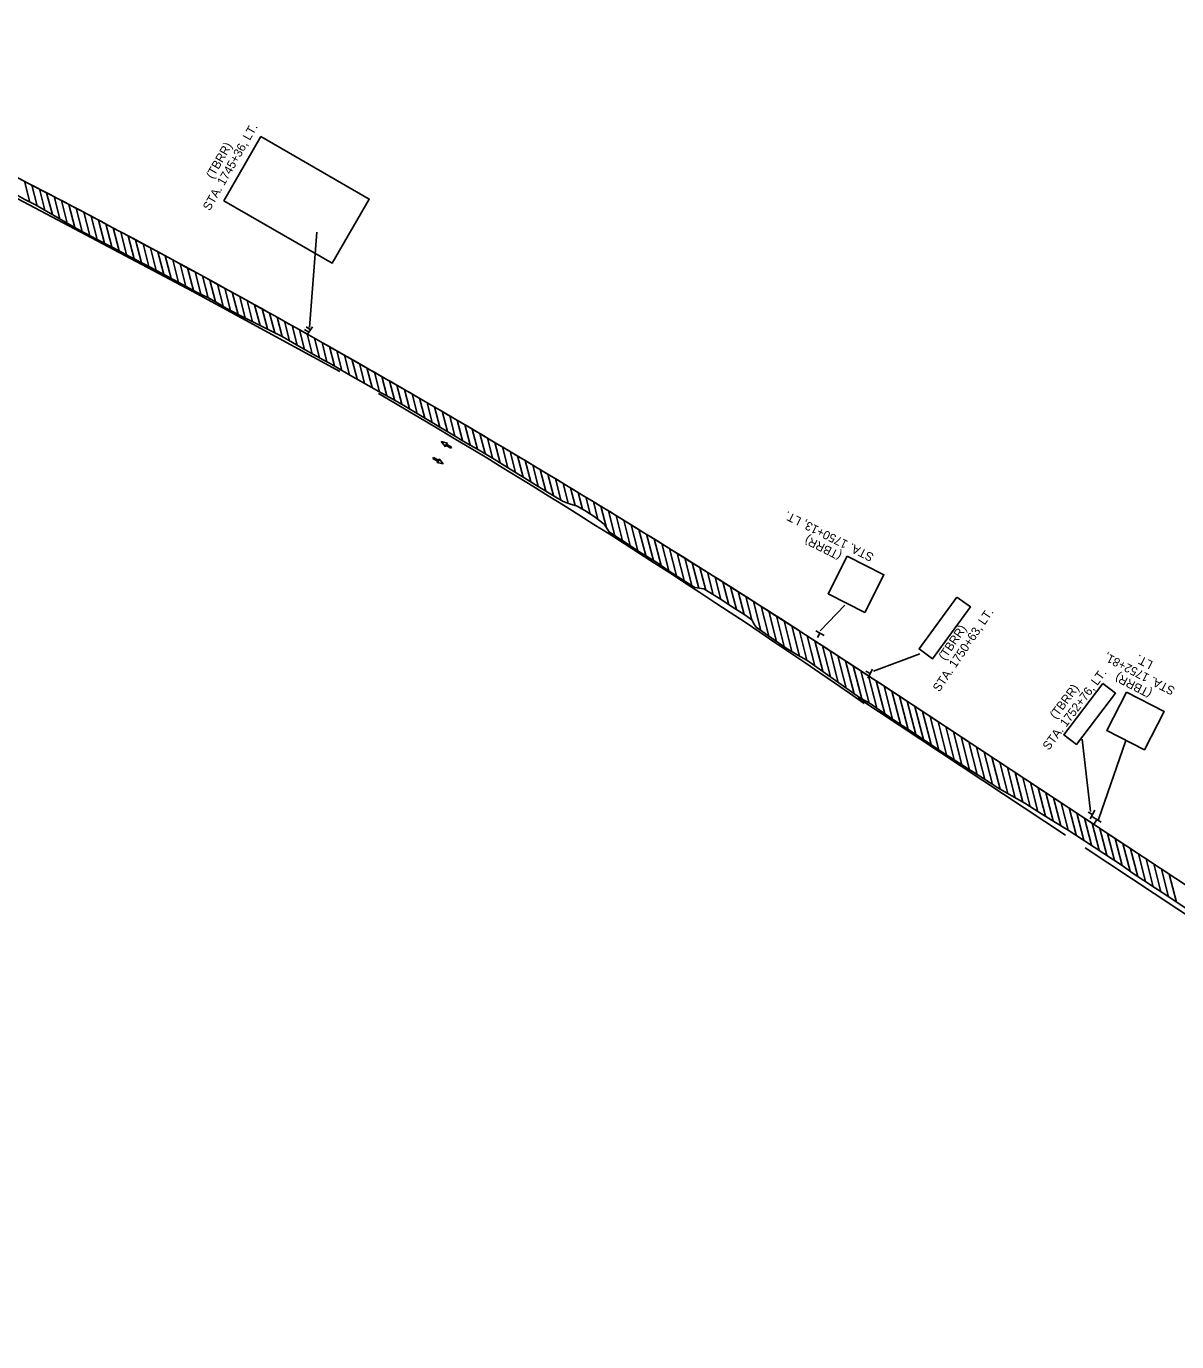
# Model space of a CAD drawing. Extents: x 126146 to 386643, y 319437 to 606724.
# Drawn here: x 146575 to 147504, y 331609 to 332672 of the extents above; entities that cross this region are included whole.
import ezdxf

# ---------------------------------------------------------------- set-up
doc = ezdxf.new("R2010")
doc.units = 0
for name, color, linetype in [('GE_P_Alignment', 7, 'Continuous'), ('MT_P_Dotted_Line', 7, 'Continuous'), ('PM_X_Edge_Line', 7, 'Continuous'), ('SN_P_Signs', 7, 'Continuous'), ('SN_P_Text', 7, 'Continuous'), ('TR_Turning_Path1', 7, 'Continuous')]:
    doc.layers.add(name, color=color, linetype=linetype)

msp = doc.modelspace()

# ---------------------------------------------------------------- linework, layer by layer
at = {"layer": 'GE_P_Alignment'}
msp.add_line((147246.4, 332129.4), (147414.2, 332018.5), dxfattribs=at)
for points in [[(146828.4, 332393), (146788.7, 332414.4), (146709.6, 332457.5), (146577.5, 332527.7), (146471.2, 332583.6), (146382, 332629), (146292.9, 332671.8)], [(148032.2, 331609.3), (147913.6, 331688), (147708.4, 331823.8), (147429.9, 332008.2)]]:
    msp.add_lwpolyline(points, dxfattribs=at)
msp.add_arc((143852.9, 327233.2), 5956.5, 55.20903, 59.68521, dxfattribs=at)
at = {"layer": 'MT_P_Dotted_Line'}
msp.add_lwpolyline([(148032.9, 331624.7), (147639.4, 331893.5), (147596.5, 331921.9), (147264.2, 332141.2)], dxfattribs=at)
msp.add_arc((143038.4, 325736.1), 7673.4, 56.58498, 62.80024, dxfattribs=at)
at = {"layer": 'PM_X_Edge_Line'}
for p, q in [((146573.7, 332546.6), (146578.1, 332529.8)), ((146579.7, 332543.5), (146584, 332526.7)), ((146585.7, 332540.4), (146590.1, 332523.2)), ((146591.6, 332537.3), (146596.2, 332519.7)), ((146597.6, 332534.2), (146602.3, 332516.2)), ((146603.6, 332531.1), (146608.3, 332512.7)), ((146609.6, 332527.9), (146614.4, 332509.2)), ((146615.5, 332524.8), (146620.4, 332505.9)), ((146621.5, 332521.6), (146626.4, 332502.8)), ((146627.5, 332518.5), (146632.3, 332499.7)), ((146633.5, 332515.3), (146638.3, 332496.6)), ((146608.7, 332512.5), (146617.6, 332507.3)), ((146617.6, 332507.3), (146631.9, 332499.9)), ((146639.4, 332512.1), (146644.2, 332493.6)), ((146645.4, 332508.9), (146650.2, 332490.3)), ((146651.4, 332505.8), (146656.2, 332487.1)), ((146631.9, 332499.9), (146645, 332493.2)), ((146657.4, 332502.6), (146662.2, 332483.9)), ((146663.4, 332499.3), (146668.2, 332480.8)), ((146669.4, 332496.1), (146674.1, 332477.7)), ((146645, 332493.2), (146658.9, 332485.6)), ((146658.9, 332485.6), (146669.5, 332480.2)), ((146675.4, 332492.9), (146680.1, 332474.6)), ((146681.4, 332489.7), (146686.1, 332471.3)), ((146687.4, 332486.4), (146692.1, 332468.1)), ((146693.4, 332483.2), (146698.1, 332464.8)), ((146669.5, 332480.2), (146680.4, 332474.5)), ((146680.4, 332474.5), (146690.7, 332468.8)), ((146699.4, 332479.9), (146704.1, 332461.6)), ((146705.4, 332476.7), (146710.1, 332458.4)), ((146711.4, 332473.4), (146716.1, 332455.4)), ((146690.7, 332468.8), (146701.2, 332463.2)), ((146701.2, 332463.2), (146712.5, 332457.1)), ((146717.4, 332470.1), (146722, 332452.4)), ((146723.4, 332466.8), (146728, 332449.2)), ((146729.4, 332463.5), (146734.1, 332445.6)), ((146712.5, 332457.1), (146721.6, 332452.6)), ((146721.6, 332452.6), (146728.4, 332449)), ((146735.5, 332460.2), (146740.1, 332442.2)), ((146741.5, 332456.9), (146746.1, 332439.1)), ((146747.5, 332453.6), (146752, 332436.1)), ((146728.4, 332449), (146736.6, 332444.1)), ((146736.6, 332444.1), (146747.8, 332438.2)), ((146753.5, 332450.3), (146757.9, 332433.2)), ((146759.5, 332446.9), (146763.9, 332430.2)), ((146765.6, 332443.6), (146769.8, 332427.3)), ((146747.8, 332438.2), (146758.5, 332432.9)), ((146758.5, 332432.9), (146768.3, 332428)), ((146771.6, 332440.2), (146775.7, 332424.2)), ((146777.6, 332436.9), (146781.7, 332421.1)), ((146783.7, 332433.5), (146787.7, 332417.7)), ((146789.7, 332430.1), (146793.8, 332414.3)), ((146768.3, 332428), (146781.7, 332421.1)), ((146795.7, 332426.7), (146799.9, 332410.8)), ((146801.8, 332423.3), (146805.9, 332407.3)), ((146807.8, 332419.9), (146811.9, 332403.9)), ((146813.9, 332416.5), (146817.9, 332400.7)), ((146819.9, 332413.1), (146824, 332397.4)), ((146826, 332409.7), (146830, 332393.8)), ((146820.4, 332399.4), (146835, 332390.9)), ((146821.8, 332398.7), (146821.9, 332398.7)), ((146832, 332406.2), (146836.1, 332390.3)), ((146838.1, 332402.8), (146842.2, 332386.9)), ((146844.1, 332399.3), (146848.2, 332383.5)), ((146850.2, 332395.9), (146854.3, 332380)), ((146856.2, 332392.4), (146860.3, 332376.5)), ((146862.3, 332388.9), (146866.3, 332373.2)), ((146868.4, 332385.4), (146872.3, 332370)), ((146874.4, 332381.9), (146878.4, 332366.5)), ((146880.5, 332378.4), (146884.5, 332362.8)), ((146886.6, 332374.9), (146890.6, 332359.1)), ((146892.6, 332371.4), (146896.8, 332355.3)), ((146898.7, 332367.8), (146902.9, 332351.6)), ((146904.8, 332364.3), (146909, 332348)), ((146910.9, 332360.8), (146915.1, 332344.4)), ((146917, 332357.2), (146921.2, 332340.8)), ((146923, 332353.6), (146927.3, 332337.1)), ((146929.1, 332350.1), (146933.4, 332333.6)), ((146935.2, 332346.5), (146939.4, 332330.2)), ((146941.3, 332342.9), (146945.5, 332326.6)), ((146947.4, 332339.3), (146951.6, 332322.9)), ((146953.5, 332335.7), (146957.8, 332319.1)), ((146959.6, 332332), (146963.9, 332315.2)), ((146965.7, 332328.4), (146970.1, 332311.4)), ((146971.8, 332324.8), (146976.2, 332307.6)), ((146977.9, 332321.1), (146982.4, 332303.8)), ((146984, 332317.5), (146988.5, 332300)), ((146990.1, 332313.8), (146994.6, 332296.3)), ((146996.2, 332310.1), (147000.7, 332292.7)), ((147002.3, 332306.4), (147006.8, 332289)), ((147008.5, 332302.7), (147012.7, 332286.4)), ((147014.6, 332299), (147018.3, 332284.7)), ((147020.7, 332295.3), (147024.2, 332281.8)), ((147019.3, 332284.5), (147026.1, 332280.7)), ((147026.8, 332291.6), (147030.4, 332277.9)), ((147033, 332287.9), (147036.7, 332273.4)), ((147039.1, 332284.1), (147043.6, 332266.8)), ((147026.1, 332280.7), (147033.6, 332275.7)), ((147045.2, 332280.4), (147050.4, 332260.3)), ((147051.3, 332276.6), (147056.6, 332256.3)), ((147057.5, 332272.8), (147062.8, 332252.3)), ((147063.6, 332269.1), (147069, 332248.2)), ((147069.8, 332265.3), (147075.2, 332244.2)), ((147075.9, 332261.5), (147081.4, 332240.4)), ((147082, 332257.7), (147087.6, 332236.2)), ((147088.2, 332253.9), (147093.8, 332232)), ((147094.3, 332250), (147100, 332228)), ((147100.5, 332246.2), (147106.2, 332224.1)), ((147106.7, 332242.4), (147112.4, 332220.2)), ((147112.8, 332238.5), (147118.1, 332218)), ((147119, 332234.6), (147123.7, 332216.4)), ((147125.1, 332230.8), (147129.8, 332212.7)), ((147131.3, 332226.9), (147136, 332208.9)), ((147137.5, 332223), (147142.2, 332204.6)), ((147143.6, 332219.1), (147148.4, 332200.6)), ((147149.8, 332215.2), (147154.6, 332196.7)), ((147156, 332211.2), (147160.8, 332192.4)), ((147162.2, 332207.3), (147168.3, 332183.7)), ((147168.4, 332203.4), (147174.6, 332179.2)), ((147174.5, 332199.4), (147180.9, 332174.9)), ((147180.7, 332195.5), (147187.1, 332170.7)), ((147186.9, 332191.5), (147193.3, 332166.7)), ((147193.1, 332187.5), (147199.4, 332163)), ((147199.3, 332183.5), (147205.4, 332159.9)), ((147205.5, 332179.5), (147211.7, 332155.3)), ((147211.7, 332175.5), (147218.1, 332150.8)), ((147217.9, 332171.5), (147224.4, 332146.3)), ((147224.1, 332167.4), (147230.7, 332141.8)), ((147205.3, 332159.9), (147247.7, 332129.7)), ((147230.3, 332163.4), (147237, 332137.3)), ((147236.5, 332159.3), (147243.4, 332132.7)), ((147242.7, 332155.3), (147249.6, 332128.6)), ((147248.9, 332151.2), (147255.7, 332125.1)), ((147255.2, 332147.1), (147261.9, 332120.9)), ((147261.4, 332143), (147268.2, 332116.5)), ((147264.4, 332141), (147441.2, 332024.4)), ((147267.6, 332138.9), (147274.5, 332112.2)), ((147273.8, 332134.8), (147280.8, 332108)), ((147247.7, 332129.7), (147257.3, 332124.2)), ((147257.3, 332124.2), (147266.4, 332117.7)), ((147280.1, 332130.7), (147287, 332103.9)), ((147286.3, 332126.6), (147293.2, 332099.8)), ((147292.5, 332122.5), (147299.4, 332095.8)), ((147298.7, 332118.4), (147305.6, 332091.6)), ((147304.9, 332114.3), (147311.9, 332087.2)), ((147311.2, 332110.2), (147318.1, 332083.3)), ((147317.4, 332106.1), (147324.3, 332079.3)), ((147323.6, 332102), (147330.5, 332075.3)), ((147329.8, 332097.8), (147336.7, 332071.3)), ((147336.1, 332093.7), (147342.9, 332067.4)), ((147342.3, 332089.6), (147349, 332063.5)), ((147348.5, 332085.5), (147355.2, 332059.5)), ((147354.7, 332081.4), (147361.4, 332055.7)), ((147361, 332077.3), (147367.5, 332052)), ((147367.2, 332073.2), (147373.6, 332048.5)), ((147373.4, 332069.1), (147379.6, 332045.2)), ((147379.6, 332065), (147385.7, 332041.4)), ((147385.8, 332060.9), (147391.9, 332037.5)), ((147392.1, 332056.8), (147398, 332033.7)), ((147398.3, 332052.7), (147404.2, 332029.9)), ((147404.5, 332048.6), (147410.3, 332026.1)), ((147410.7, 332044.5), (147416.4, 332022.4)), ((147417, 332040.4), (147422.6, 332018.6)), ((147423.2, 332036.3), (147428.8, 332014.5)), ((147429.4, 332032.2), (147435, 332010.4)), ((147435.6, 332028.1), (147441.2, 332006.3)), ((147421.7, 332019.1), (147460.6, 331993.5)), ((147441.2, 332024.4), (147458.6, 332012.9)), ((147441.8, 332023.9), (147447.5, 332002.2)), ((147448.1, 332019.8), (147453.7, 331998)), ((147454.3, 332015.7), (147459.9, 331993.9)), ((147460.5, 332011.6), (147466.3, 331989.3)), ((147466.7, 332007.5), (147472.6, 331985)), ((147473, 332003.4), (147478.8, 331980.9)), ((147479.2, 331999.3), (147485, 331976.8)), ((147485.4, 331995.2), (147491.2, 331972.7)), ((147491.6, 331991.1), (147497.4, 331968.7)), ((147497.9, 331987), (147503.7, 331964.4))]:
    msp.add_line(p, q, dxfattribs=at)
for points in [[(146544.9, 332552.6), (146552, 332548.6), (146562.1, 332543.4), (146564.5, 332537.3), (146574, 332531.8), (146582.7, 332527.5), (146608.7, 332512.5)], [(146781.7, 332421.1), (146793.3, 332414.6), (146804.7, 332408), (146814.9, 332402.3), (146820.4, 332399.4)], [(146835, 332390.9), (146847.5, 332383.9), (146859.9, 332376.7), (146871, 332370.7), (146881.4, 332364.8), (146905.4, 332350.1)], [(146905.4, 332350.1), (146918.2, 332342.6), (146929.8, 332335.6), (146940.9, 332329.3), (146953, 332322.1), (146965.9, 332314), (146977.6, 332306.7), (146988.3, 332300.1), (147001.4, 332292.3), (147008.6, 332288), (147014.4, 332285.8), (147019.3, 332284.5)], [(147033.6, 332275.7), (147041.8, 332269.6), (147045.7, 332263.4), (147050.8, 332260), (147059.6, 332254.4), (147071.9, 332246.3), (147083.3, 332239.2), (147094.1, 332231.8), (147105.6, 332224.4), (147114.9, 332218.6), (147122.2, 332217.3), (147134.1, 332210.1), (147144.9, 332202.8), (147155.2, 332196.3), (147161.2, 332192.2), (147162.5, 332189.1), (147164.5, 332186.4), (147177, 332177.5), (147188.6, 332169.6), (147198.1, 332163.7), (147205.3, 332159.9)], [(148032.9, 331624.7), (147639.4, 331893.5), (147596.5, 331921.9), (147264.2, 332141.2)], [(147266.4, 332117.7), (147277.7, 332110), (147291.4, 332101), (147302.8, 332093.6), (147312.9, 332086.6), (147324.2, 332079.4), (147334.8, 332072.5), (147348, 332064.1), (147359.5, 332056.8), (147370.7, 332050.1), (147381.3, 332044.2), (147392.7, 332037), (147406, 332028.7), (147416.2, 332022.6), (147421.7, 332019.1)], [(147460.6, 331993.5), (147467.9, 331988), (147486.7, 331975.7), (147498.3, 331968.1), (147509.1, 331960.7), (147520.9, 331953.2), (147532.3, 331945.5), (147541.5, 331939.4), (147553.3, 331931.8), (147566.2, 331923.3), (147576.6, 331916.2), (147589.1, 331908.2), (147602.6, 331899.4), (147616.6, 331890.5), (147622.7, 331886.8), (147689.4, 331840.1)]]:
    msp.add_lwpolyline(points, dxfattribs=at)
for centre, radius, start, end in [((143038.4, 325736.1), 7673.4, 56.58498, 62.80024), ((143038.4, 325736.1), 7673.4, 61.19376, 62.79232), ((143038.4, 325736.1), 7673.4, 61.04273, 61.19376), ((143038.4, 325736.1), 7673.4, 60.2806, 61.04273), ((143038.4, 325736.1), 7673.4, 59.91682, 60.2806), ((143038.4, 325736.1), 7673.4, 58.69147, 59.91682), ((143038.4, 325736.1), 7673.4, 58.5626, 58.69146), ((143039.3, 325737.6), 7671.7, 57.00804, 58.56278), ((143038.4, 325736.1), 7673.4, 56.72024, 57.00822), ((143036.2, 325732.8), 7677.4, 56.58274, 56.72022)]:
    msp.add_arc(centre, radius, start, end, dxfattribs=at)
at = {"layer": 'SN_P_Signs'}
for p, q in [((146803.3, 332424.7), (146799.9, 332426.8)), ((146804.6, 332426.7), (146801.2, 332428.9)), ((146806.1, 332429), (146801.7, 332422.3)), ((146803.9, 332425.7), (146803.9, 332425.7)), ((147212.5, 332183.5), (147219.4, 332179.6)), ((147215.9, 332181.5), (147214, 332178.1)), ((147215.9, 332181.5), (147215.9, 332181.5)), ((147256.4, 332148.9), (147252.9, 332150.8)), ((147258.3, 332152.4), (147254.5, 332145.3)), ((147256.4, 332148.9), (147256.4, 332148.9)), ((147436, 332035.1), (147432.4, 332037)), ((147437.9, 332038.6), (147434, 332031.6)), ((147436, 332035.1), (147436, 332035.1)), ((147436, 332033.2), (147442.8, 332028.9)), ((147439.4, 332031.1), (147437.3, 332027.7)), ((147439.4, 332031.1), (147439.4, 332031.1))]:
    msp.add_line(p, q, dxfattribs=at)
at = {"layer": 'SN_P_Text'}
for p, q in [((146809.7, 332505.6), (146803.9, 332428.4)), ((146910.1, 332336.3), (146910.1, 332336.3)), ((146910.1, 332336.3), (146915.3, 332335.2)), ((146913.5, 332332.2), (146910.1, 332336.3)), ((146915.3, 332335.2), (146913.8, 332334.6)), ((146913.8, 332334.6), (146918.5, 332331.8)), ((146903.4, 332322.8), (146903.9, 332323.6)), ((146903.9, 332323.6), (146908.7, 332320.8)), ((146918, 332331), (146913.3, 332333.8)), ((146913.3, 332333.8), (146913.5, 332332.2)), ((146918.5, 332331.8), (146918, 332331)), ((146918.3, 332331.4), (146918.3, 332331.4)), ((146908.1, 332320), (146903.4, 332322.8)), ((146903.7, 332323.2), (146903.7, 332323.2)), ((146906.7, 332319.4), (146908.1, 332320)), ((146911.8, 332318.3), (146906.7, 332319.4)), ((146908.7, 332320.8), (146908.4, 332322.4)), ((146908.4, 332322.4), (146911.8, 332318.3)), ((146911.8, 332318.3), (146911.8, 332318.3)), ((147236, 332204.3), (147216.1, 332183.4)), ((147296.6, 332165), (147259, 332150.8)), ((147427.7, 332095.9), (147434.4, 332037.6)), ((147462.7, 332094.8), (147440.7, 332031.2))]:
    msp.add_line(p, q, dxfattribs=at)
for points in [[(146764.6, 332582.7), (146734.7, 332530.9), (146822.1, 332480.4), (146852, 332532.2)], [(147237.9, 332243.9), (147222.4, 332213.4), (147252, 332198.4), (147267.5, 332228.8)], [(147326.5, 332210.8), (147295.9, 332168.9), (147306.8, 332161), (147337.4, 332202.9)], [(147444.3, 332141), (147412.7, 332099.6), (147423, 332091.7), (147454.6, 332133.1)], [(147463.3, 332133.9), (147447.4, 332102.9), (147477.8, 332087.4), (147493.7, 332118.4)]]:
    msp.add_lwpolyline(points, close=True, dxfattribs=at)

# ---------------------------------------------------------------- texts
at = {"layer": 'TR_Turning_Path1'}
for s, rotation, p in [('STA. 1745+36, LT.', 60.3646, (146723.3, 332522.3)), ('(TBRR)', 60.3646, (146725.9, 332548)), ('STA. 1750+13, LT.', 153.4871, (147260, 332245.3)), ('(TBRR)', 153.4871, (147234.1, 332246.4)), ('STA. 1750+63, LT.', 55.8877, (147312.2, 332133.6)), ('(TBRR)', 55.8877, (147316.8, 332159.1)), ('STA. 1752+81,', 152.7041, (147503.2, 332137.3)), ('LT.', 152.7041, (147485.3, 332158.4)), ('STA. 1752+76, LT.', 53.2152, (147400.6, 332086.5)), ('(TBRR)', 152.7041, (147484.6, 332135.1)), ('(TBRR)', 53.2152, (147406.4, 332111.7))]:
    msp.add_text(s, height=7, rotation=rotation, dxfattribs=at).set_placement(p)

doc.saveas('drawing.dxf')
